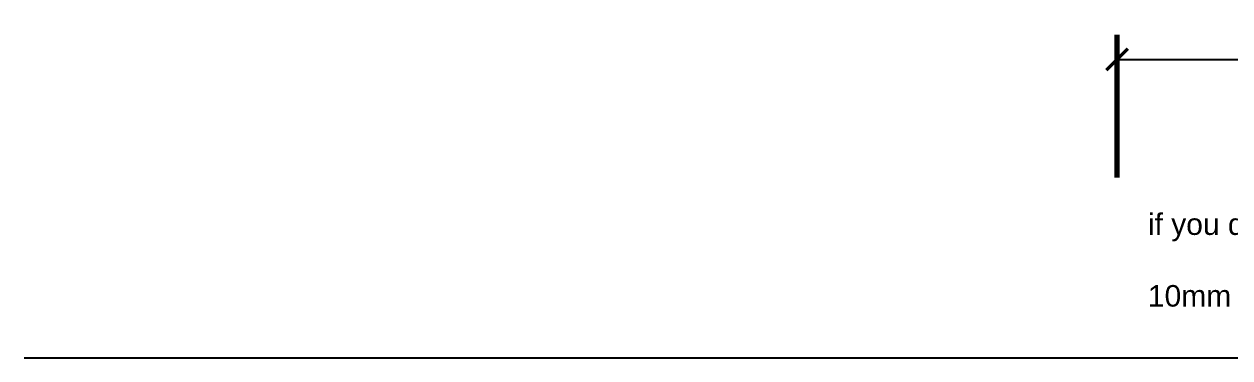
# Model space of a CAD drawing. Header units: inches. Extents: x -713 to 287, y -537 to 251.
# Drawn here: x -713 to -151, y 96 to 251 of the extents above; entities that cross this region are included whole.
import ezdxf

# ---------------------------------------------------------------- set-up
doc = ezdxf.new("R2010")
doc.units = ezdxf.units.IN
doc.header["$MEASUREMENT"] = 0
doc.styles.get("Standard").update_dxf_attribs({"font": 'arial.ttf'})
doc.dimstyles.get("Standard").update_dxf_attribs({"dimtxt": 25, "dimasz": 10, "dimexe": 0.18, "dimexo": 0.0625, "dimgap": 0.09, "dimtad": 0, "dimdec": 0, "dimzin": 0, "dimdsep": 46, "dimtxsty": 'Standard', "dimblk": 'ARCHTICK', "dimcen": 10, "dimadec": 0, "dimazin": 0, "dimtfac": 1, "dimtdec": 0, "dimtofl": 0, "dimtmove": 0, "dimatfit": 3, "dimldrblk": 'ARCHTICK', "dimfxl": 1, "dimtolj": 1, "dimtzin": 0, "dimarcsym": 0})

# ---------------------------------------------------------------- blocks, each defined once
blk = doc.blocks.new('_ArchTick')
at = {"color": 0, "linetype": 'ByBlock', "const_width": 0.15}
blk.add_lwpolyline([(-0.5, -0.5), (0.5, 0.5)], dxfattribs=at)
blk = doc.blocks.new('*D2')
at = {"color": 0, "lineweight": -2}
for p, q in [((-203.73, 217.74), (-203.73, 234.57)), ((-203.73, 234.39), (-106.61, 234.39)), ((46.27, 234.39), (-50.86, 234.39)), ((46.27, 217.74), (46.27, 234.57))]:
    blk.add_line(p, q, dxfattribs=at)
at = {"layer": 'Defpoints', "color": 0}
for p in [(46.27, 234.39), (-203.73, 217.68), (46.27, 217.68)]:
    blk.add_point(p, dxfattribs=at)
at = {"color": 0, "lineweight": -2, "xscale": 10, "yscale": 10, "zscale": 10, "rotation": 180}
blk.add_blockref('_ArchTick', (-203.73, 234.39), dxfattribs=at)
at = {"color": 0, "lineweight": -2, "xscale": 10, "yscale": 10, "zscale": 10}
blk.add_blockref('_ArchTick', (46.27, 234.39), dxfattribs=at)
at = {"color": 0, "insert": (-78.73, 234.39), "char_height": 25, "attachment_point": 5}
blk.add_mtext('\\A1;250', dxfattribs=at)

msp = doc.modelspace()

# ---------------------------------------------------------------- linework, layer by layer
at = {"lineweight": 70}
msp.add_line((-203.73, 179.46), (-203.73, 245.85), dxfattribs=at)
msp.add_line((-712.58, 95.56), (287.42, 95.56))

# ---------------------------------------------------------------- texts
at = {"insert": (-189.38, 162.75), "char_height": 10, "width": 343.7703, "attachment_point": 1}
msp.add_mtext('if you draw by mm it will draw by mm\\P\\P10mm = 10mm', dxfattribs=at)

# ---------------------------------------------------------------- dimensions: what is measured, and where the dimension line sits
dim = msp.add_linear_dim(base=(46.27, 234.39), p1=(-203.73, 217.68), p2=(46.27, 217.68), dimstyle='Standard')
dim.commit()
dim.dimension.update_dxf_attribs({"geometry": '*D2', "text_midpoint": (-78.73, 234.39)})

doc.saveas('drawing.dxf')
